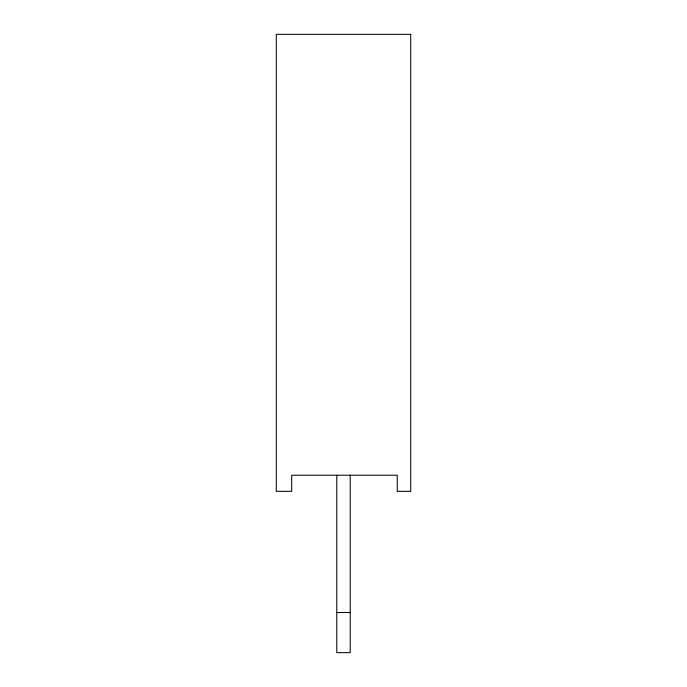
<?xml version="1.0" encoding="UTF-8"?>
<svg xmlns="http://www.w3.org/2000/svg" width="687" height="687" viewBox="0 0 687 687"><rect width="100%" height="100%" fill="white"/><g stroke="black" fill="none" stroke-linecap="round" stroke-linejoin="round"><path stroke-width="1.03" d="M336.776 612.521L350.224 612.521M350.224 475.224L350.224 652.65L336.776 652.65L336.776 475.224M410.706 34.35L276.294 34.35L276.294 491.351L291.674 491.351L291.674 475.224L397.266 475.224L397.266 491.351L410.706 491.351L410.706 34.35"/></g></svg>
